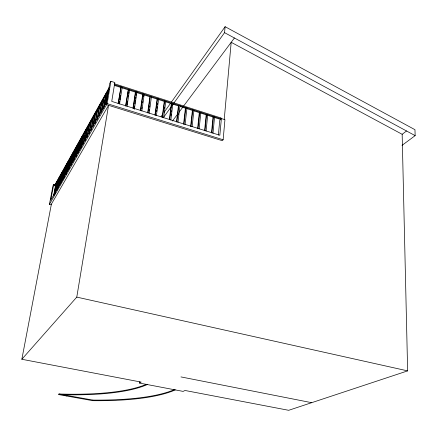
<?xml version="1.0" encoding="UTF-8"?>
<svg xmlns="http://www.w3.org/2000/svg" width="437" height="437" viewBox="0 0 437 437"><rect width="100%" height="100%" fill="white"/><g stroke="black" fill="none" stroke-linecap="round" stroke-linejoin="round"><path stroke-width="0.66" d="M106.562 104.694L222.302 140.687L223.138 139.764L224.94 119.683L221.379 118.542L219.74 120.459L218.374 135.115M224.236 119.29L231.189 42.302L402.16 134.306L407.639 370.882L288.682 410.305L184.988 390.47L183.119 391.394L139.534 383.08L139.687 381.845M214.097 117.373L220.346 119.377L220.838 118.798L220.914 117.974L114.336 83.729L114.265 84.15M221.379 118.542L219.838 135.251L111.741 101.4L114.833 82.538L110.9 81.271L109.687 83.462L106.535 102.28L50.714 200.19L53.724 184.452L54.986 184.791M212.988 133.269L214.583 116.794M172.364 105.175L224.552 32.655L225.121 26.695L414.964 129.696L415.15 135.639L401.996 145.39M211.481 132.832L213.021 117.029L213.507 116.45L211.901 132.924M206.078 131.105L207.75 114.598L207.269 115.182L213.021 117.029M204.571 130.668L206.188 114.838L206.663 114.254L204.986 130.761M197.622 128.494L199.31 112.631L199.78 112.041L198.021 128.582M199.125 128.926L200.873 112.391M190.625 126.304L192.389 110.414L192.854 109.818L191.013 126.386M192.122 126.735L193.946 110.168M185.075 124.529L186.981 107.934M183.578 124.097L185.425 108.179L185.878 107.578L183.961 124.179M178.493 114.926L178.651 113.598M177.985 122.305L179.973 105.683M176.493 121.879L178.416 105.934L178.859 105.328L176.859 121.956M169.359 119.645L171.359 103.673L171.796 103.061L169.714 119.716M171.069 115.341L171.233 114.013M171.484 112.014L171.648 110.687M170.845 120.071L172.915 103.422M162.176 117.4L164.257 101.395L164.689 100.778L162.52 117.466M164.52 108.42L164.694 107.087M163.657 117.826L165.814 101.138L165.383 101.755L171.359 103.673M154.949 115.139L157.112 99.106L157.533 98.483L155.277 115.199M156.632 111.49L156.812 110.151M157.08 108.147L157.26 106.814M157.528 104.809L157.708 103.476M156.424 115.559L158.664 98.844M149.148 113.281L151.47 96.539M147.673 112.861L149.918 96.795L150.328 96.173L147.99 112.921M149.197 110.545L149.383 109.206M149.662 107.196L149.847 105.858M141.801 108.917L141.992 107.578M142.664 102.886L142.861 101.548M143.533 96.856L143.729 95.512M141.817 110.987L144.226 94.212M140.348 110.566L142.68 94.474L143.079 93.846L140.654 110.621M134.345 107.284L134.547 105.94M134.842 103.924L135.044 102.58M135.246 101.237L135.443 99.898M135.645 98.554L135.841 97.211M136.142 95.195L136.344 93.851M134.339 109.348L136.939 91.874L136.546 92.507L142.68 94.474M146.193 384.396A184.485 46.475 9.4 0 1 58.929 394.005L58.831 394.606L92.808 400.691L92.895 400.095A186.391 46.863 8.9 0 0 174.811 389.487M132.979 108.261L135.388 92.141L135.787 91.502L133.274 108.31M126.938 104.956L127.145 103.613M127.353 102.269L127.56 100.925M128.287 96.216L128.489 94.867M128.696 93.523L128.904 92.18M127.014 106.355L129.603 89.519L129.215 90.159L135.388 92.141M125.556 105.934L128.44 89.148L125.84 105.983M119.481 102.619L119.7 101.275M119.913 99.926L120.126 98.576M120.339 97.227L120.661 95.206M119.536 104.039L122.218 87.149M118.088 103.596L121.049 86.772L118.351 103.667M66.544 395.988L66.637 395.387M139.534 383.08L141.195 382.096L21.85 359.269L76.781 297.111L108.556 105.317L51.02 204.784L49.419 204.369L52.981 185.791L53.724 184.452M105.623 103.482L106.186 100.149M106.41 98.817L106.633 97.489M106.852 96.156L107.076 94.824M105.754 104.192L107.54 93.529L108.174 92.404M105.798 104.53L108.267 89.787L108.851 89.973M106.267 103.236L108.627 89.148L109.212 89.334M49.419 204.369L107.169 103.635L110.9 81.271M101.362 111.883L103.148 101.351L103.76 100.264M101.362 112.293L103.831 97.73M101.821 111.025L104.175 97.112L105.328 97.473L105.945 96.369M103.542 108.076L105.328 97.473M103.564 108.447L106.033 93.791M104.022 107.163L106.382 93.163L107.54 93.529M97.522 118.558L99.876 104.809L101.007 105.164L101.608 104.093M99.221 115.636L101.668 101.603M99.652 114.827L102.007 100.996L103.148 101.351M94.987 123.453L97.451 109.152M95.315 122.879L97.779 108.562L98.904 108.911L99.494 107.863M97.074 119.798L99.543 105.41M90.929 130.483L93.371 116.455M91.36 129.259L93.687 115.887L94.796 116.226L93.059 126.249L95.397 112.833M93.387 125.709L95.719 112.254L96.834 112.599M87.034 137.267L89.421 123.524M87.291 136.852L89.732 122.972L90.825 123.3M89.055 133.301L91.382 120.017M89.252 133.416L91.694 119.459L92.797 119.793M83.167 144.073L85.597 130.368M83.462 143.549L85.898 129.838L86.974 130.155L85.242 139.949M85.177 140.102L87.498 126.97M85.362 140.228L87.799 126.43L88.886 126.757M77.835 153.201L79.632 143.232L78.584 142.926L76.18 156.222M78.086 152.437L80.37 139.731L81.424 140.042L79.627 150.066M79.485 150.437L81.894 137M79.873 149.394L82.183 136.486L83.243 136.797L81.402 147.122M81.304 147.335L83.735 133.711M81.593 146.821L84.024 133.187L85.095 133.504M74.274 159.117L76.546 146.57M74.339 159.33L76.125 149.476L75.093 149.181L72.7 162.324M74.427 159.297L76.825 146.078L77.862 146.379L76.076 156.288M76.022 156.047L78.305 143.429M78.442 143.178L78.584 142.407L79.108 142.56M77.802 152.928L80.086 140.239M70.849 165.115L73.121 152.71M70.941 165.273L73.383 152.234L74.41 152.529L72.629 162.324M72.547 162.138L74.82 149.662M65.807 174.314L68.161 161.586M65.96 174.287L67.806 164.285L66.806 164.006L64.332 177.34M66.063 173.866L68.418 161.127L69.423 161.411L67.691 170.796M67.407 171.583L69.789 158.669M67.669 171.129L70.051 158.205L71.062 158.494L69.401 167.535M69.057 168.698L71.444 155.714M69.319 168.24L71.706 155.244L72.722 155.534M62.507 180.536L64.976 167.289M62.879 179.438L65.222 166.847L66.216 167.12M64.206 177.111L66.555 164.459M58.034 187.921L60.366 175.537M58.247 187.784L60.606 175.117L61.579 175.379M59.547 185.277L61.879 172.828M59.787 184.856L62.12 172.397L63.103 172.67M61.076 182.595L63.42 170.08M61.262 182.502L63.66 169.638L64.649 169.911M53.658 195.508L55.947 183.447M53.756 195.781L56.176 183.043L57.132 183.3M55.078 193.094L57.4 180.847M55.188 193.334L57.629 180.437L58.591 180.694M55.483 192.018L57.007 183.972M56.548 190.527L58.875 178.214M56.766 190.368L59.11 177.793L60.077 178.056M55.575 186.069L54.63 185.812L54.762 185.102L109.337 87.285M21.85 359.269L51.391 204.145M54.63 185.812L108.627 89.148M161.007 116.657L162.591 114.434M164.175 112.216L170.506 103.329M171.299 102.22L225.121 26.695M163.602 117.351L171.167 106.836M172.451 121.033L177.75 113.926M178.973 112.282L234.412 37.981M220.423 118.553L220.914 117.974M402.16 134.306L406.53 130.98M58.929 394.005L92.895 400.095M180.973 376.918L311.685 402.685M76.781 297.111L407.639 370.882M107.169 103.635L223.138 139.764M114.194 84.576L220.838 118.798M114.45 85.428L120.672 87.422M121.841 87.793L128.052 89.787M143.822 94.845L149.918 96.795M151.06 97.161L157.112 99.106M158.243 99.467L164.257 101.395M172.478 104.028L178.416 105.934M180.115 106.481L185.425 108.179M186.528 108.534L192.389 110.414M193.487 110.763L199.31 112.631M200.403 112.981L206.188 114.838M224.552 32.655L415.15 135.639M175.292 389.902A186.468 46.732 8.9 0 1 92.808 400.691M147.269 384.555A184.561 46.338 9.4 0 1 58.831 394.606"/></g></svg>
